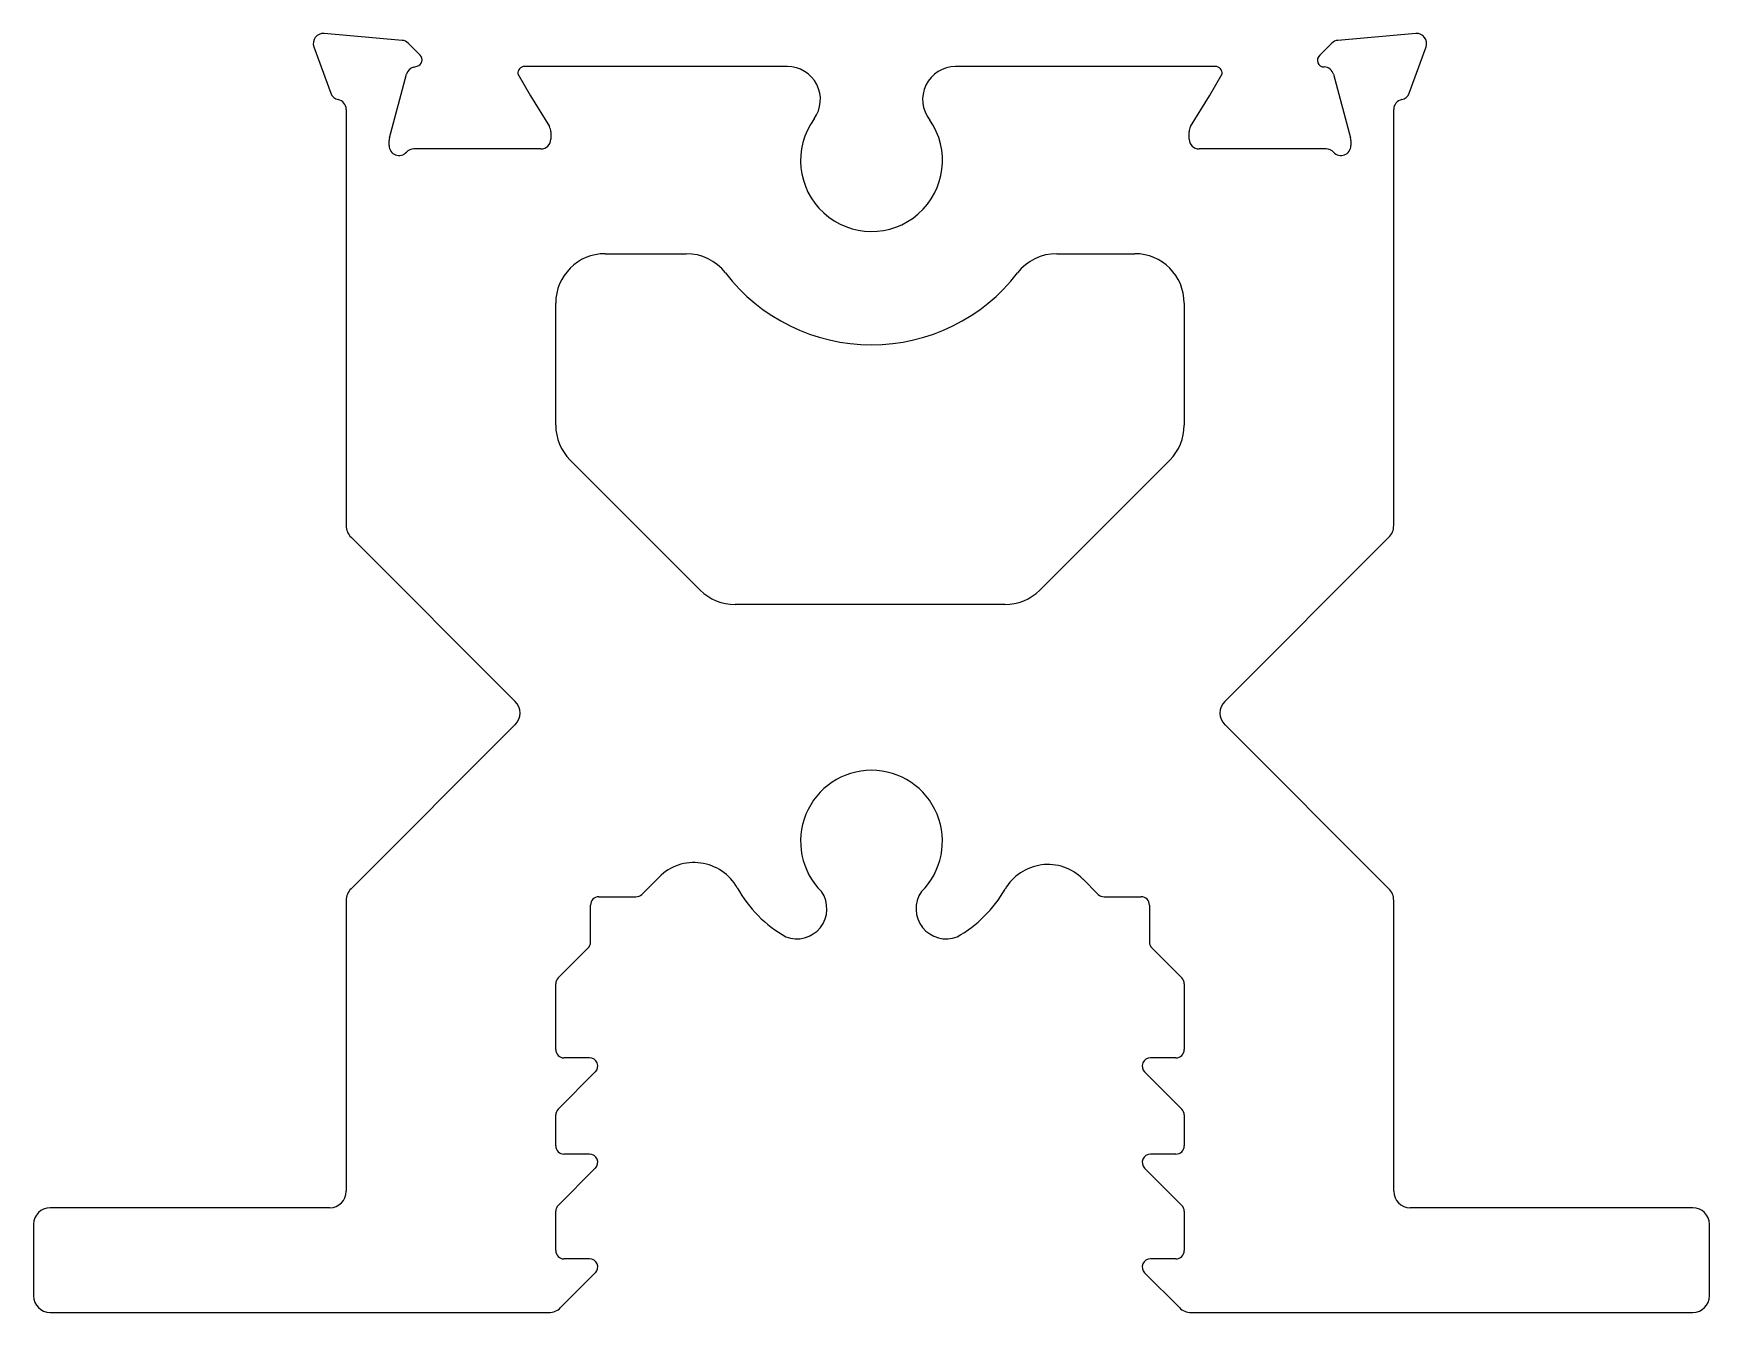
# Model space of a CAD drawing. Extents: x -23.8 to 27, y 14.7 to 53.5.
import ezdxf

# ---------------------------------------------------------------- set-up
doc = ezdxf.new("R2010")
doc.units = 0
doc.layers.get('0').update_dxf_attribs({"linetype": 'CONTINUOUS'})

msp = doc.modelspace()

# ---------------------------------------------------------------- linework, layer by layer
for p, q in [((-12.652, 53.258), (-15.018, 53.465)), ((18.08, 53.465), (15.715, 53.258)), ((-15.326, 53.064), (-14.812, 51.653)), ((-12.102, 52.808), (-12.466, 53.172)), ((15.529, 53.172), (15.165, 52.808)), ((17.875, 51.653), (18.388, 53.064)), ((-12.305, 52.443), (-12.192, 52.473)), ((-0.972, 52.467), (-8.944, 52.467)), ((12.006, 52.467), (4.127, 52.467)), ((-13.033, 50.305), (-12.517, 52.231)), ((-9.143, 52.245), (-8.755, 51.574)), ((11.818, 51.574), (12.205, 52.245)), ((15.58, 52.231), (16.096, 50.305)), ((-8.755, 51.574), (-8.188, 50.644)), ((11.25, 50.644), (11.818, 51.574)), ((-14.344, 51.167), (-14.344, 38.548)), ((17.406, 38.548), (17.406, 51.167)), ((-8.144, 50.488), (-8.144, 50.267)), ((11.206, 50.267), (11.206, 50.488)), ((-13.044, 50.067), (-13.044, 50.227)), ((-8.444, 49.967), (-12.297, 49.967)), ((15.359, 49.967), (11.506, 49.967)), ((16.106, 50.227), (16.106, 50.067)), ((-6.494, 46.792), (-4.038, 46.792)), ((7.193, 46.792), (9.556, 46.792)), ((-7.994, 41.592), (-7.994, 45.292)), ((11.056, 45.292), (11.056, 41.592)), ((-3.616, 36.593), (-7.554, 40.532)), ((10.617, 40.532), (6.679, 36.593)), ((-14.197, 38.194), (-9.223, 33.22)), ((12.285, 33.22), (17.26, 38.194)), ((5.618, 36.154), (-2.556, 36.154)), ((-9.223, 32.513), (-14.197, 27.538)), ((17.26, 27.538), (12.285, 32.513)), ((-5.387, 27.368), (-4.863, 27.892)), ((7.984, 27.834), (8.45, 27.368)), ((-14.344, 27.184), (-14.344, 18.367)), ((-6.94, 25.919), (-6.94, 27.044)), ((-6.69, 27.294), (-5.564, 27.294)), ((8.627, 27.294), (9.752, 27.294)), ((10.002, 27.044), (10.002, 25.919)), ((17.406, 18.367), (17.406, 27.184)), ((-7.92, 24.835), (-7.013, 25.742)), ((10.076, 25.742), (10.983, 24.835)), ((-7.994, 22.66), (-7.994, 24.658)), ((11.056, 24.658), (11.056, 22.66)), ((-6.97, 22.41), (-7.744, 22.41)), ((10.806, 22.41), (10.033, 22.41)), ((-7.92, 20.856), (-6.794, 21.983)), ((9.856, 21.983), (10.983, 20.856)), ((-7.994, 19.743), (-7.994, 20.679)), ((11.056, 20.679), (11.056, 19.743)), ((-6.97, 19.493), (-7.744, 19.493)), ((10.806, 19.493), (10.033, 19.493)), ((-7.92, 17.94), (-6.794, 19.067)), ((9.856, 19.067), (10.983, 17.94)), ((-14.844, 17.867), (-23.323, 17.867)), ((26.477, 17.867), (17.906, 17.867)), ((-23.823, 17.367), (-23.823, 15.192)), ((-7.994, 16.568), (-7.994, 17.763)), ((11.056, 17.763), (11.056, 16.568)), ((26.977, 15.192), (26.977, 17.367)), ((-6.97, 16.318), (-7.744, 16.318)), ((10.806, 16.318), (10.033, 16.318)), ((-7.847, 14.838), (-6.794, 15.892)), ((9.856, 15.892), (10.91, 14.838)), ((-23.323, 14.692), (-8.201, 14.692)), ((11.263, 14.692), (26.477, 14.692))]:
    msp.add_line(p, q)
for centre, radius, start, end in [((-15.044, 53.167), 0.3, 85, 200), ((18.106, 53.167), 0.3, 340, 95), ((-12.678, 52.96), 0.3, 45, 85), ((15.741, 52.96), 0.3, 95, 135), ((-12.228, 52.153), 0.3, 105, 165), ((-12.244, 52.667), 0.2, 285, 45), ((-8.944, 52.267), 0.2, 90, 186.2708), ((-0.972, 51.467), 1, 324.0537, 90), ((4.127, 51.467), 1, 90, 218.5147), ((12.006, 52.267), 0.2, 353.7292, 90), ((15.291, 52.653), 0.2, 129.1653, 272.4091), ((15.29, 52.153), 0.3, 15, 88.2016), ((-14.53, 51.756), 0.3, 200, 259.0957), ((-14.644, 51.167), 0.3, 360, 79.0957), ((17.706, 51.167), 0.3, 100.9043, 180), ((17.593, 51.756), 0.3, 280.9043, 340), ((1.578, 49.617), 2.15, 144.049, 34.7849), ((-12.744, 50.227), 0.3, 165, 180), ((-8.444, 50.488), 0.3, 360, 31.4), ((11.506, 50.488), 0.3, 148.6, 180), ((15.806, 50.227), 0.3, 360, 15), ((-12.744, 50.067), 0.3, 180, 318.1897), ((-12.297, 49.667), 0.3, 90, 138.1897), ((-8.444, 50.267), 0.3, 270, 0), ((11.506, 50.267), 0.3, 180, 270), ((15.359, 49.667), 0.3, 41.8103, 90), ((15.806, 50.067), 0.3, 221.8103, 360), ((-6.494, 45.292), 1.5, 90, 180), ((-4.038, 45.292), 1.5, 37.603, 90), ((7.193, 45.292), 1.5, 90, 142.397), ((9.556, 45.292), 1.5, 0, 90), ((1.577, 49.617), 5.588, 217.603, 322.397), ((-6.494, 41.592), 1.5, 180, 225), ((9.556, 41.592), 1.5, 315, 0), ((-13.844, 38.548), 0.5, 180, 225), ((16.906, 38.548), 0.5, 315, 360), ((-2.556, 37.654), 1.5, 225, 270), ((5.618, 37.654), 1.5, 270, 315), ((-9.576, 32.866), 0.5, 315, 45), ((12.639, 32.866), 0.5, 135, 225), ((1.577, 28.979), 2.15, 314.7164, 225.2836), ((-3.802, 26.832), 1.5, 29.2747, 135), ((6.923, 26.773), 1.5, 45, 150.0145), ((-13.844, 27.184), 0.5, 135, 180), ((0.92, 29.479), 3.913, 209.2747, 240.2836), ((-0.69, 26.933), 0.915, 248.8123, 34.5046), ((3.844, 26.933), 0.915, 145.4954, 291.1877), ((2.235, 29.479), 3.913, 299.7164, 330.0145), ((16.906, 27.184), 0.5, 0, 45), ((-6.69, 27.044), 0.25, 90, 180), ((-5.564, 27.544), 0.25, 270, 315), ((8.627, 27.544), 0.25, 225, 270), ((9.752, 27.044), 0.25, 0, 90), ((-7.19, 25.919), 0.25, 315, 360), ((10.252, 25.919), 0.25, 180, 225), ((-7.744, 24.658), 0.25, 135, 180), ((10.806, 24.658), 0.25, 0, 45), ((-7.744, 22.66), 0.25, 180, 270), ((-6.97, 22.16), 0.25, 315, 90), ((10.033, 22.16), 0.25, 90, 225), ((10.806, 22.66), 0.25, 270, 0), ((-7.744, 20.679), 0.25, 135, 180), ((10.806, 20.679), 0.25, 0, 45), ((-7.744, 19.743), 0.25, 180, 270), ((-6.97, 19.243), 0.25, 315, 90), ((10.033, 19.243), 0.25, 90, 225), ((10.806, 19.743), 0.25, 270, 0), ((-14.844, 18.367), 0.5, 270, 0), ((17.906, 18.367), 0.5, 180, 270), ((-23.323, 17.367), 0.5, 90, 180), ((-7.744, 17.763), 0.25, 135, 180), ((10.806, 17.763), 0.25, 0, 45), ((26.477, 17.367), 0.5, 0, 90), ((-7.744, 16.568), 0.25, 180, 270), ((-6.97, 16.068), 0.25, 315, 90), ((10.033, 16.068), 0.25, 90, 225), ((10.806, 16.568), 0.25, 270, 0), ((-23.323, 15.192), 0.5, 180, 270), ((-8.201, 15.192), 0.5, 270, 315), ((11.263, 15.192), 0.5, 225, 270), ((26.477, 15.192), 0.5, 270, 0)]:
    msp.add_arc(centre, radius, start, end)

doc.saveas('drawing.dxf')
